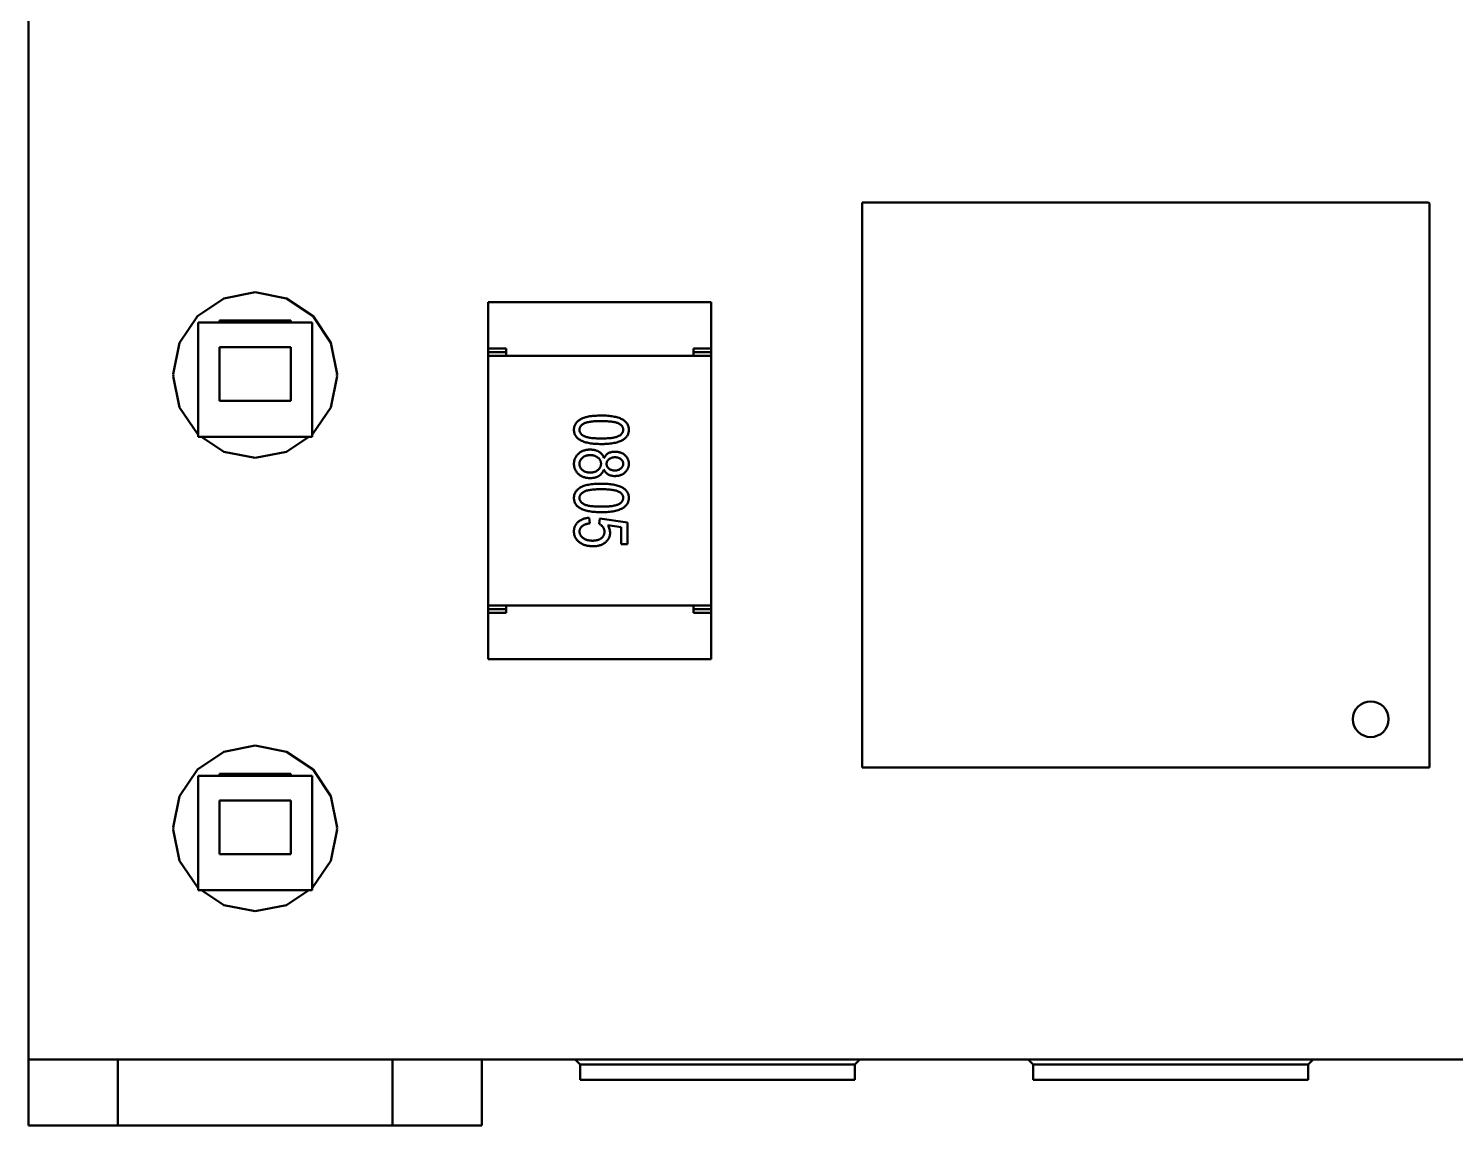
# Model space of a CAD drawing. Header units: inches. Extents: x 5.31 to 11.69, y 3.53 to 7.47.
# Drawn here: x 9.6665 to 9.9813, y 6.2724 to 6.5144 of the extents above; entities that cross this region are included whole.
import ezdxf

# ---------------------------------------------------------------- set-up
doc = ezdxf.new("R2010")
doc.units = ezdxf.units.IN
doc.header["$MEASUREMENT"] = 0
doc.layers.add('Visible (ANSI)', color=7, linetype='Continuous', lineweight=50)

msp = doc.modelspace()

# ---------------------------------------------------------------- linework, layer by layer
at = {"layer": 'Visible (ANSI)'}
for p, q in [((9.6665, 6.28692), (9.6665, 7.08692)), ((9.8504, 6.35137), (9.8504, 6.47598)), ((9.8504, 6.47598), (9.9754, 6.47598)), ((9.9754, 6.47598), (9.9756, 6.47578)), ((9.9756, 6.47578), (9.9756, 6.35137)), ((9.70375, 6.4509), (9.70961, 6.45484)), ((9.70961, 6.45484), (9.7165, 6.45622)), ((9.7165, 6.45622), (9.72343, 6.45484)), ((9.72343, 6.45484), (9.7293, 6.4509)), ((9.76792, 6.454), (9.81713, 6.454)), ((9.76792, 6.454), (9.76792, 6.44376)), ((9.81713, 6.454), (9.81713, 6.44376)), ((9.69981, 6.44504), (9.70375, 6.4509)), ((9.70391, 6.44952), (9.70391, 6.42433)), ((9.7291, 6.44952), (9.70391, 6.44952)), ((9.70864, 6.44995), (9.72439, 6.44995)), ((9.70864, 6.44995), (9.70864, 6.44952)), ((9.72439, 6.44995), (9.72439, 6.44952)), ((9.7291, 6.42433), (9.7291, 6.44952)), ((9.7293, 6.4509), (9.7332, 6.44504)), ((9.69843, 6.43815), (9.69981, 6.44504)), ((9.7332, 6.44504), (9.73457, 6.43815)), ((9.70864, 6.44405), (9.72439, 6.44405)), ((9.70864, 6.44405), (9.70864, 6.43224)), ((9.72439, 6.44405), (9.72439, 6.43224)), ((9.77186, 6.44376), (9.76792, 6.44376)), ((9.76792, 6.44376), (9.76792, 6.44298)), ((9.76792, 6.44298), (9.77186, 6.44298)), ((9.76792, 6.44298), (9.76792, 6.44219)), ((9.76792, 6.44219), (9.81713, 6.44219)), ((9.76792, 6.44219), (9.76792, 6.38707)), ((9.77186, 6.44219), (9.77186, 6.44376)), ((9.77186, 6.44219), (9.8132, 6.44219)), ((9.81713, 6.44376), (9.8132, 6.44376)), ((9.8132, 6.44376), (9.8132, 6.44219)), ((9.8132, 6.44298), (9.81713, 6.44298)), ((9.81713, 6.44376), (9.81713, 6.44298)), ((9.81713, 6.44298), (9.81713, 6.44219)), ((9.81713, 6.44219), (9.81713, 6.38707)), ((9.69847, 6.43795), (9.69843, 6.43815)), ((9.69843, 6.43771), (9.69847, 6.43795)), ((9.69981, 6.43078), (9.69843, 6.43771)), ((9.73457, 6.43771), (9.7332, 6.43078)), ((9.73457, 6.43815), (9.73454, 6.43791)), ((9.73454, 6.43791), (9.73457, 6.43771)), ((9.70864, 6.43224), (9.72439, 6.43224)), ((9.70375, 6.42496), (9.69981, 6.43078)), ((9.7332, 6.43078), (9.72926, 6.42496)), ((9.70391, 6.42485), (9.70375, 6.42496)), ((9.70391, 6.42433), (9.7291, 6.42433)), ((9.70957, 6.42102), (9.70468, 6.42433)), ((9.72833, 6.42433), (9.72343, 6.42102)), ((9.72926, 6.42496), (9.7291, 6.42485)), ((9.7165, 6.41964), (9.70957, 6.42102)), ((9.72343, 6.42102), (9.7165, 6.41964)), ((9.79021, 6.40645), (9.79036, 6.40522)), ((9.79242, 6.40507), (9.79259, 6.40629)), ((9.79259, 6.40629), (9.79865, 6.40537)), ((9.79727, 6.40434), (9.79435, 6.40479)), ((9.79727, 6.40062), (9.79727, 6.40434)), ((9.79865, 6.40537), (9.79865, 6.40062)), ((9.79865, 6.40062), (9.79727, 6.40062)), ((9.76792, 6.38707), (9.81713, 6.38707)), ((9.76792, 6.38707), (9.76792, 6.38628)), ((9.76792, 6.38628), (9.76792, 6.38549)), ((9.76792, 6.38628), (9.77186, 6.38628)), ((9.76792, 6.38549), (9.77186, 6.38549)), ((9.76792, 6.38549), (9.76792, 6.37526)), ((9.77186, 6.38707), (9.8132, 6.38707)), ((9.77186, 6.38549), (9.77186, 6.38707)), ((9.8132, 6.38707), (9.8132, 6.38549)), ((9.8132, 6.38628), (9.81713, 6.38628)), ((9.8132, 6.38549), (9.81713, 6.38549)), ((9.81713, 6.38707), (9.81713, 6.38628)), ((9.81713, 6.38628), (9.81713, 6.38549)), ((9.81713, 6.38549), (9.81713, 6.37526)), ((9.76792, 6.37526), (9.81713, 6.37526)), ((9.70375, 6.3509), (9.70961, 6.35484)), ((9.70961, 6.35484), (9.7165, 6.35622)), ((9.7165, 6.35622), (9.72343, 6.35484)), ((9.72343, 6.35484), (9.7293, 6.3509)), ((9.69981, 6.34504), (9.70375, 6.3509)), ((9.7293, 6.3509), (9.7332, 6.34504)), ((9.9756, 6.35137), (9.8504, 6.35137)), ((9.70391, 6.34952), (9.70391, 6.32433)), ((9.7291, 6.34952), (9.70391, 6.34952)), ((9.70864, 6.34995), (9.72439, 6.34995)), ((9.70864, 6.34995), (9.70864, 6.34952)), ((9.72439, 6.34995), (9.72439, 6.34952)), ((9.7291, 6.32433), (9.7291, 6.34952)), ((9.69843, 6.33815), (9.69981, 6.34504)), ((9.70864, 6.34405), (9.72439, 6.34405)), ((9.70864, 6.34405), (9.70864, 6.33224)), ((9.72439, 6.34405), (9.72439, 6.33224)), ((9.7332, 6.34504), (9.73457, 6.33815)), ((9.69847, 6.33795), (9.69843, 6.33815)), ((9.69843, 6.33771), (9.69847, 6.33795)), ((9.69981, 6.33078), (9.69843, 6.33771)), ((9.73457, 6.33771), (9.7332, 6.33078)), ((9.73457, 6.33815), (9.73454, 6.33791)), ((9.73454, 6.33791), (9.73457, 6.33771)), ((9.70864, 6.33224), (9.72439, 6.33224)), ((9.70375, 6.32496), (9.69981, 6.33078)), ((9.7332, 6.33078), (9.72926, 6.32496)), ((9.70391, 6.32485), (9.70375, 6.32496)), ((9.70391, 6.32433), (9.7291, 6.32433)), ((9.70957, 6.32102), (9.70468, 6.32433)), ((9.72833, 6.32433), (9.72343, 6.32102)), ((9.72926, 6.32496), (9.7291, 6.32485)), ((9.7165, 6.31964), (9.70957, 6.32102)), ((9.72343, 6.32102), (9.7165, 6.31964)), ((10.2665, 6.28692), (9.6665, 6.28692)), ((9.66652, 6.28692), (9.66652, 6.27239)), ((9.68619, 6.28692), (9.68619, 6.28692)), ((9.74682, 6.28692), (9.68619, 6.28692)), ((9.6862, 6.28692), (9.6862, 6.27239)), ((9.74682, 6.28692), (9.74682, 6.28692)), ((9.74683, 6.28692), (9.74683, 6.27239)), ((9.76652, 6.28692), (9.76652, 6.27239)), ((9.78708, 6.28692), (9.7882, 6.28581)), ((9.84883, 6.28581), (9.7882, 6.28581)), ((9.7882, 6.28581), (9.7882, 6.28247)), ((9.84883, 6.28581), (9.84995, 6.28692)), ((9.84883, 6.28247), (9.84883, 6.28581)), ((9.88708, 6.28692), (9.8882, 6.28581)), ((9.94883, 6.28581), (9.8882, 6.28581)), ((9.8882, 6.28581), (9.8882, 6.28247)), ((9.94883, 6.28581), (9.94995, 6.28692)), ((9.94883, 6.28247), (9.94883, 6.28581)), ((9.7882, 6.28247), (9.84883, 6.28247)), ((9.8882, 6.28247), (9.94883, 6.28247)), ((9.6862, 6.27239), (9.66652, 6.27239)), ((9.74683, 6.27239), (9.6862, 6.27239)), ((9.76652, 6.27239), (9.74683, 6.27239))]:
    msp.add_line(p, q, dxfattribs=at)
msp.add_circle((9.96264, 6.36201), 0.00394, dxfattribs=at)
for points, knots in [([(9.78684, 6.42586), (9.78684, 6.42597), (9.78685, 6.42619), (9.78691, 6.42652), (9.78702, 6.42683), (9.78717, 6.42712), (9.78736, 6.4274), (9.7876, 6.42765), (9.78788, 6.4279), (9.7882, 6.42813), (9.78857, 6.42834), (9.78901, 6.42851), (9.78951, 6.42866), (9.79007, 6.42878), (9.79068, 6.42888), (9.79136, 6.42894), (9.79211, 6.42899), (9.79262, 6.42899), (9.79289, 6.42899)], [0, 0, 0, 0, 0.044611, 0.087711, 0.130552, 0.173481, 0.217275, 0.263323, 0.311859, 0.363466, 0.419436, 0.480887, 0.549207, 0.62421, 0.706384, 0.796492, 0.894207, 1, 1, 1, 1]), ([(9.79289, 6.42899), (9.79313, 6.42899), (9.7936, 6.42899), (9.79428, 6.42895), (9.79491, 6.42889), (9.7955, 6.4288), (9.79605, 6.42869), (9.79655, 6.42856), (9.797, 6.42839), (9.79741, 6.42821), (9.79777, 6.428), (9.79809, 6.42776), (9.79835, 6.4275), (9.79858, 6.42722), (9.79875, 6.42691), (9.79887, 6.42657), (9.79894, 6.42621), (9.79895, 6.42597), (9.79895, 6.42584)], [0, 0, 0, 0, 0.095143, 0.184746, 0.268308, 0.346624, 0.419338, 0.487274, 0.550249, 0.609167, 0.663948, 0.715482, 0.764042, 0.810981, 0.856937, 0.902876, 0.950445, 1, 1, 1, 1]), ([(9.79289, 6.4227), (9.79265, 6.42271), (9.79218, 6.42271), (9.79151, 6.42275), (9.79088, 6.42281), (9.79029, 6.4229), (9.78975, 6.42301), (9.78925, 6.42314), (9.78879, 6.4233), (9.78838, 6.42349), (9.78802, 6.4237), (9.7877, 6.42394), (9.78743, 6.42419), (9.78722, 6.42448), (9.78704, 6.42479), (9.78692, 6.42512), (9.78685, 6.42548), (9.78684, 6.42573), (9.78684, 6.42586)], [0, 0, 0, 0, 0.094617, 0.183688, 0.267342, 0.34512, 0.417913, 0.485924, 0.549158, 0.608141, 0.663254, 0.714593, 0.763212, 0.810011, 0.856169, 0.902455, 0.950076, 1, 1, 1, 1]), ([(9.79289, 6.42777), (9.79266, 6.42776), (9.79222, 6.42776), (9.79159, 6.42774), (9.79102, 6.4277), (9.79051, 6.42764), (9.79006, 6.42756), (9.78966, 6.42747), (9.78933, 6.42736), (9.78905, 6.42723), (9.78881, 6.42709), (9.78861, 6.42693), (9.78844, 6.42678), (9.7883, 6.4266), (9.78819, 6.42642), (9.78812, 6.42623), (9.78807, 6.42603), (9.78806, 6.42589), (9.78806, 6.42582)], [0, 0, 0, 0, 0.12068, 0.230534, 0.330955, 0.420812, 0.501127, 0.571349, 0.633225, 0.685899, 0.73311, 0.776437, 0.817339, 0.855487, 0.892133, 0.92769, 0.963462, 1, 1, 1, 1]), ([(9.78806, 6.42582), (9.78806, 6.42575), (9.78807, 6.42562), (9.78812, 6.42543), (9.7882, 6.42525), (9.78831, 6.42507), (9.78845, 6.42491), (9.78862, 6.42475), (9.78882, 6.42461), (9.78906, 6.42446), (9.78934, 6.42434), (9.78968, 6.42423), (9.79007, 6.42413), (9.79053, 6.42406), (9.79104, 6.424), (9.7916, 6.42396), (9.79223, 6.42394), (9.79267, 6.42393), (9.79289, 6.42393)], [0, 0, 0, 0, 0.034756, 0.069205, 0.104064, 0.139956, 0.177737, 0.218428, 0.262562, 0.310338, 0.36425, 0.426142, 0.497403, 0.578435, 0.668625, 0.769099, 0.879511, 1, 1, 1, 1]), ([(9.79773, 6.42589), (9.79772, 6.42596), (9.79772, 6.42609), (9.79767, 6.42628), (9.79759, 6.42646), (9.79748, 6.42663), (9.79734, 6.4268), (9.79717, 6.42695), (9.79696, 6.4271), (9.79673, 6.42724), (9.79644, 6.42737), (9.79611, 6.42747), (9.79571, 6.42756), (9.79526, 6.42764), (9.79475, 6.42769), (9.79418, 6.42774), (9.79356, 6.42776), (9.79312, 6.42776), (9.79289, 6.42777)], [0, 0, 0, 0, 0.034819, 0.06892, 0.103451, 0.13905, 0.177175, 0.21794, 0.261904, 0.309765, 0.363214, 0.425621, 0.496913, 0.577674, 0.668027, 0.768682, 0.879294, 1, 1, 1, 1]), ([(9.79289, 6.42393), (9.79312, 6.42393), (9.79357, 6.42394), (9.7942, 6.42396), (9.79477, 6.424), (9.79528, 6.42406), (9.79573, 6.42414), (9.79613, 6.42423), (9.79646, 6.42434), (9.79674, 6.42447), (9.79697, 6.42461), (9.79718, 6.42476), (9.79734, 6.42493), (9.79748, 6.4251), (9.79759, 6.42528), (9.79767, 6.42548), (9.79772, 6.42568), (9.79772, 6.42582), (9.79773, 6.42589)], [0, 0, 0, 0, 0.120386, 0.230808, 0.330568, 0.420621, 0.500329, 0.570787, 0.632115, 0.684661, 0.731402, 0.774955, 0.815745, 0.853801, 0.890717, 0.92673, 0.963134, 1, 1, 1, 1]), ([(9.79895, 6.42584), (9.79895, 6.42573), (9.79894, 6.42551), (9.79888, 6.42519), (9.79878, 6.42489), (9.79865, 6.4246), (9.79847, 6.42434), (9.79825, 6.42409), (9.798, 6.42387), (9.79781, 6.42374), (9.79771, 6.42367)], [0, 0, 0, 0, 0.128045, 0.251451, 0.371573, 0.490412, 0.610201, 0.733809, 0.863176, 1, 1, 1, 1]), ([(9.79771, 6.42367), (9.79757, 6.42359), (9.7973, 6.42343), (9.79683, 6.42323), (9.79631, 6.42307), (9.79574, 6.42293), (9.7951, 6.42283), (9.79442, 6.42276), (9.79367, 6.42271), (9.79316, 6.42271), (9.79289, 6.4227)], [0, 0, 0, 0, 0.093218, 0.193857, 0.303162, 0.4216, 0.550536, 0.68926, 0.838973, 1, 1, 1, 1]), ([(9.78684, 6.41833), (9.78684, 6.41844), (9.78685, 6.41865), (9.78689, 6.41897), (9.78697, 6.41928), (9.78708, 6.41957), (9.78722, 6.41984), (9.7874, 6.4201), (9.7876, 6.42035), (9.78783, 6.42058), (9.78809, 6.42079), (9.78837, 6.42097), (9.78867, 6.42113), (9.78899, 6.42126), (9.78933, 6.42136), (9.78969, 6.42143), (9.79007, 6.42147), (9.79033, 6.42148), (9.79046, 6.42148)], [0, 0, 0, 0, 0.061561, 0.120976, 0.179004, 0.236102, 0.293687, 0.351515, 0.410729, 0.472161, 0.534227, 0.596385, 0.658759, 0.722545, 0.787965, 0.855593, 0.926441, 1, 1, 1, 1]), ([(9.79046, 6.42025), (9.79038, 6.42025), (9.7902, 6.42024), (9.78995, 6.42022), (9.78971, 6.42018), (9.78949, 6.42011), (9.78928, 6.42003), (9.78908, 6.41994), (9.78889, 6.41982), (9.78872, 6.41969), (9.78857, 6.41954), (9.78843, 6.41939), (9.78832, 6.41923), (9.78822, 6.41906), (9.78815, 6.41889), (9.7881, 6.41871), (9.78807, 6.41852), (9.78806, 6.41839), (9.78806, 6.41833)], [0, 0, 0, 0, 0.076872, 0.150603, 0.220876, 0.288316, 0.353952, 0.418604, 0.481972, 0.545248, 0.606994, 0.665861, 0.723421, 0.778433, 0.833552, 0.888138, 0.943362, 1, 1, 1, 1]), ([(9.79046, 6.42148), (9.79056, 6.42148), (9.79075, 6.42147), (9.79102, 6.42145), (9.79129, 6.42141), (9.79154, 6.42135), (9.79178, 6.42129), (9.79201, 6.4212), (9.79222, 6.4211), (9.79242, 6.42098), (9.79261, 6.42085), (9.79278, 6.4207), (9.79293, 6.42055), (9.79307, 6.42038), (9.7932, 6.4202), (9.7933, 6.42), (9.7934, 6.4198), (9.79344, 6.41965), (9.79347, 6.41958)], [0, 0, 0, 0, 0.075678, 0.148475, 0.218687, 0.285894, 0.350395, 0.41333, 0.475132, 0.535396, 0.59507, 0.653191, 0.710225, 0.767064, 0.824126, 0.882062, 0.940277, 1, 1, 1, 1]), ([(9.79282, 6.41836), (9.79282, 6.41842), (9.79281, 6.41855), (9.79278, 6.41874), (9.79273, 6.41892), (9.79266, 6.41909), (9.79256, 6.41925), (9.79245, 6.41941), (9.79231, 6.41956), (9.79216, 6.4197), (9.79199, 6.41983), (9.79181, 6.41995), (9.79161, 6.42004), (9.79141, 6.42011), (9.79119, 6.42018), (9.79096, 6.42022), (9.79071, 6.42024), (9.79055, 6.42025), (9.79046, 6.42025)], [0, 0, 0, 0, 0.057717, 0.113994, 0.168938, 0.224179, 0.279969, 0.337633, 0.397092, 0.459042, 0.522526, 0.586122, 0.650102, 0.715407, 0.782763, 0.852275, 0.924507, 1, 1, 1, 1]), ([(9.79347, 6.41958), (9.79353, 6.41969), (9.79364, 6.41992), (9.79385, 6.42021), (9.79411, 6.42046), (9.79439, 6.42067), (9.79472, 6.42082), (9.79508, 6.42094), (9.79548, 6.42101), (9.79576, 6.42101), (9.7959, 6.42102)], [0, 0, 0, 0, 0.126038, 0.245902, 0.362707, 0.479405, 0.598603, 0.72328, 0.856181, 1, 1, 1, 1]), ([(9.79593, 6.41979), (9.7958, 6.41979), (9.79553, 6.41978), (9.79516, 6.4197), (9.79483, 6.41956), (9.79455, 6.41938), (9.79433, 6.41915), (9.79416, 6.4189), (9.79406, 6.41862), (9.79405, 6.41843), (9.79404, 6.41833)], [0, 0, 0, 0, 0.153976, 0.294621, 0.425953, 0.551063, 0.669884, 0.780297, 0.888858, 1, 1, 1, 1]), ([(9.7959, 6.42102), (9.79601, 6.42102), (9.79623, 6.42101), (9.79654, 6.42097), (9.79684, 6.42091), (9.79713, 6.42083), (9.79739, 6.42072), (9.79765, 6.4206), (9.79788, 6.42044), (9.7981, 6.42026), (9.7983, 6.42007), (9.79848, 6.41986), (9.79862, 6.41964), (9.79874, 6.4194), (9.79884, 6.41915), (9.79891, 6.41889), (9.79894, 6.41862), (9.79895, 6.41844), (9.79895, 6.41835)], [0, 0, 0, 0, 0.072846, 0.142402, 0.209648, 0.274428, 0.337612, 0.399897, 0.462372, 0.524655, 0.586203, 0.645776, 0.704007, 0.762043, 0.819649, 0.877995, 0.938199, 1, 1, 1, 1]), ([(9.79773, 6.41834), (9.79772, 6.41844), (9.79771, 6.41863), (9.79761, 6.4189), (9.79744, 6.41915), (9.79722, 6.41937), (9.79695, 6.41956), (9.79664, 6.41969), (9.7963, 6.41978), (9.79606, 6.41979), (9.79593, 6.41979)], [0, 0, 0, 0, 0.113035, 0.223528, 0.337813, 0.462305, 0.59089, 0.720496, 0.855415, 1, 1, 1, 1]), ([(9.79042, 6.41519), (9.79029, 6.41519), (9.79004, 6.4152), (9.78967, 6.41524), (9.78932, 6.41531), (9.78898, 6.41541), (9.78867, 6.41554), (9.78837, 6.41569), (9.78809, 6.41587), (9.78783, 6.41609), (9.7876, 6.41632), (9.7874, 6.41656), (9.78722, 6.41682), (9.78708, 6.4171), (9.78697, 6.41739), (9.78689, 6.41769), (9.78685, 6.418), (9.78684, 6.41822), (9.78684, 6.41833)], [0, 0, 0, 0, 0.072484, 0.14219, 0.209248, 0.274448, 0.338026, 0.400407, 0.463046, 0.525723, 0.587759, 0.647207, 0.705604, 0.763355, 0.821014, 0.879179, 0.938732, 1, 1, 1, 1]), ([(9.78806, 6.41833), (9.78806, 6.41826), (9.78807, 6.41813), (9.7881, 6.41794), (9.78815, 6.41776), (9.78822, 6.41759), (9.78831, 6.41742), (9.78842, 6.41726), (9.78855, 6.41711), (9.7887, 6.41697), (9.78887, 6.41684), (9.78905, 6.41672), (9.78924, 6.41663), (9.78945, 6.41655), (9.78967, 6.41649), (9.78991, 6.41644), (9.79016, 6.41642), (9.79033, 6.41642), (9.79042, 6.41642)], [0, 0, 0, 0, 0.058069, 0.114001, 0.169772, 0.224675, 0.280054, 0.336957, 0.395113, 0.456649, 0.519182, 0.582166, 0.645754, 0.710908, 0.778341, 0.84895, 0.92285, 1, 1, 1, 1]), ([(9.79042, 6.41642), (9.7905, 6.41642), (9.79068, 6.41642), (9.79093, 6.41645), (9.79117, 6.41649), (9.79139, 6.41656), (9.7916, 6.41663), (9.7918, 6.41673), (9.79199, 6.41685), (9.79216, 6.41699), (9.79231, 6.41713), (9.79245, 6.41728), (9.79256, 6.41745), (9.79266, 6.41761), (9.79273, 6.41779), (9.79278, 6.41797), (9.79281, 6.41816), (9.79282, 6.41829), (9.79282, 6.41836)], [0, 0, 0, 0, 0.076616, 0.150102, 0.220269, 0.287484, 0.352902, 0.417338, 0.480866, 0.543808, 0.605855, 0.665048, 0.722014, 0.777789, 0.832724, 0.887128, 0.942856, 1, 1, 1, 1]), ([(9.79347, 6.41707), (9.79344, 6.417), (9.79338, 6.41685), (9.79327, 6.41664), (9.79315, 6.41645), (9.79302, 6.41627), (9.79287, 6.4161), (9.79271, 6.41594), (9.79253, 6.4158), (9.79235, 6.41567), (9.79215, 6.41556), (9.79193, 6.41546), (9.79171, 6.41537), (9.79147, 6.41531), (9.79123, 6.41525), (9.79097, 6.41522), (9.7907, 6.41519), (9.79051, 6.41519), (9.79042, 6.41519)], [0, 0, 0, 0, 0.062407, 0.123581, 0.183031, 0.241488, 0.299476, 0.357777, 0.416397, 0.475293, 0.535175, 0.596373, 0.658433, 0.722087, 0.787866, 0.856053, 0.92628, 1, 1, 1, 1]), ([(9.79585, 6.41565), (9.79571, 6.41565), (9.79545, 6.41566), (9.79506, 6.41573), (9.79471, 6.41584), (9.79439, 6.41599), (9.79411, 6.4162), (9.79386, 6.41644), (9.79364, 6.41674), (9.79353, 6.41696), (9.79347, 6.41707)], [0, 0, 0, 0, 0.140786, 0.271192, 0.394821, 0.513668, 0.63025, 0.748635, 0.870539, 1, 1, 1, 1]), ([(9.79404, 6.41833), (9.79405, 6.41823), (9.79406, 6.41804), (9.79416, 6.41776), (9.79432, 6.41751), (9.79455, 6.41729), (9.79482, 6.4171), (9.79513, 6.41697), (9.79548, 6.41689), (9.79573, 6.41688), (9.79585, 6.41688)], [0, 0, 0, 0, 0.113009, 0.223447, 0.335763, 0.457241, 0.58422, 0.714811, 0.851998, 1, 1, 1, 1]), ([(9.79895, 6.41835), (9.79895, 6.41825), (9.79894, 6.41806), (9.7989, 6.41779), (9.79884, 6.41753), (9.79874, 6.41728), (9.79862, 6.41704), (9.79847, 6.41682), (9.79829, 6.41661), (9.79809, 6.41641), (9.79786, 6.41624), (9.79762, 6.41608), (9.79737, 6.41594), (9.79709, 6.41584), (9.79681, 6.41575), (9.7965, 6.41569), (9.79618, 6.41566), (9.79596, 6.41565), (9.79585, 6.41565)], [0, 0, 0, 0, 0.061579, 0.121651, 0.1798, 0.237202, 0.29478, 0.353325, 0.412516, 0.474434, 0.537108, 0.599269, 0.66175, 0.725142, 0.790291, 0.857751, 0.927508, 1, 1, 1, 1]), ([(9.79585, 6.41688), (9.79599, 6.41688), (9.79624, 6.41689), (9.7966, 6.41697), (9.79692, 6.41711), (9.7972, 6.4173), (9.79743, 6.41753), (9.7976, 6.41778), (9.79771, 6.41805), (9.79772, 6.41824), (9.79773, 6.41834)], [0, 0, 0, 0, 0.14938, 0.288273, 0.418943, 0.547753, 0.670497, 0.782664, 0.890203, 1, 1, 1, 1]), ([(9.78684, 6.41082), (9.78684, 6.41094), (9.78685, 6.41116), (9.78691, 6.41148), (9.78702, 6.41179), (9.78717, 6.41209), (9.78736, 6.41236), (9.7876, 6.41262), (9.78788, 6.41287), (9.7882, 6.4131), (9.78857, 6.4133), (9.78901, 6.41348), (9.78951, 6.41363), (9.79007, 6.41375), (9.79068, 6.41385), (9.79136, 6.41391), (9.79211, 6.41395), (9.79262, 6.41396), (9.79289, 6.41396)], [0, 0, 0, 0, 0.044611, 0.087711, 0.130552, 0.173481, 0.217275, 0.263323, 0.311859, 0.363466, 0.419436, 0.480887, 0.549207, 0.62421, 0.706384, 0.796492, 0.894207, 1, 1, 1, 1]), ([(9.79289, 6.41396), (9.79313, 6.41396), (9.7936, 6.41396), (9.79428, 6.41392), (9.79491, 6.41386), (9.7955, 6.41377), (9.79605, 6.41366), (9.79655, 6.41352), (9.797, 6.41336), (9.79741, 6.41318), (9.79777, 6.41296), (9.79809, 6.41273), (9.79835, 6.41247), (9.79858, 6.41218), (9.79875, 6.41187), (9.79887, 6.41154), (9.79894, 6.41118), (9.79895, 6.41094), (9.79895, 6.41081)], [0, 0, 0, 0, 0.095143, 0.184746, 0.268308, 0.346624, 0.419338, 0.487274, 0.550249, 0.609167, 0.663948, 0.715482, 0.764042, 0.810981, 0.856937, 0.902876, 0.950445, 1, 1, 1, 1]), ([(9.79289, 6.40767), (9.79265, 6.40767), (9.79218, 6.40768), (9.79151, 6.40772), (9.79088, 6.40778), (9.79029, 6.40786), (9.78975, 6.40798), (9.78925, 6.40811), (9.78879, 6.40827), (9.78838, 6.40846), (9.78802, 6.40867), (9.7877, 6.4089), (9.78743, 6.40916), (9.78722, 6.40945), (9.78704, 6.40976), (9.78692, 6.41009), (9.78685, 6.41045), (9.78684, 6.4107), (9.78684, 6.41082)], [0, 0, 0, 0, 0.094617, 0.183688, 0.267342, 0.34512, 0.417913, 0.485924, 0.549158, 0.608141, 0.663254, 0.714593, 0.763212, 0.810011, 0.856169, 0.902455, 0.950076, 1, 1, 1, 1]), ([(9.79289, 6.41273), (9.79266, 6.41273), (9.79222, 6.41273), (9.79159, 6.41271), (9.79102, 6.41266), (9.79051, 6.4126), (9.79006, 6.41253), (9.78966, 6.41244), (9.78933, 6.41233), (9.78905, 6.4122), (9.78881, 6.41205), (9.78861, 6.4119), (9.78844, 6.41174), (9.7883, 6.41157), (9.78819, 6.41139), (9.78812, 6.4112), (9.78807, 6.411), (9.78806, 6.41086), (9.78806, 6.41079)], [0, 0, 0, 0, 0.12068, 0.230534, 0.330955, 0.420812, 0.501127, 0.571349, 0.633225, 0.685899, 0.73311, 0.776437, 0.817339, 0.855487, 0.892133, 0.92769, 0.963462, 1, 1, 1, 1]), ([(9.78806, 6.41079), (9.78806, 6.41072), (9.78807, 6.41059), (9.78812, 6.4104), (9.7882, 6.41022), (9.78831, 6.41004), (9.78845, 6.40988), (9.78862, 6.40972), (9.78882, 6.40957), (9.78906, 6.40943), (9.78934, 6.4093), (9.78968, 6.40919), (9.79007, 6.4091), (9.79053, 6.40903), (9.79104, 6.40897), (9.7916, 6.40893), (9.79223, 6.40891), (9.79267, 6.4089), (9.79289, 6.4089)], [0, 0, 0, 0, 0.034756, 0.069205, 0.104064, 0.139956, 0.177737, 0.218428, 0.262562, 0.310338, 0.36425, 0.426142, 0.497403, 0.578435, 0.668625, 0.769099, 0.879511, 1, 1, 1, 1]), ([(9.79773, 6.41086), (9.79772, 6.41093), (9.79772, 6.41106), (9.79767, 6.41125), (9.79759, 6.41143), (9.79748, 6.4116), (9.79734, 6.41176), (9.79717, 6.41192), (9.79696, 6.41207), (9.79673, 6.41221), (9.79644, 6.41233), (9.79611, 6.41244), (9.79571, 6.41253), (9.79526, 6.41261), (9.79475, 6.41266), (9.79418, 6.41271), (9.79356, 6.41273), (9.79312, 6.41273), (9.79289, 6.41273)], [0, 0, 0, 0, 0.034819, 0.06892, 0.103451, 0.13905, 0.177175, 0.21794, 0.261904, 0.309765, 0.363214, 0.425621, 0.496913, 0.577674, 0.668027, 0.768682, 0.879294, 1, 1, 1, 1]), ([(9.79289, 6.4089), (9.79312, 6.4089), (9.79357, 6.40891), (9.7942, 6.40893), (9.79477, 6.40897), (9.79528, 6.40903), (9.79573, 6.40911), (9.79613, 6.4092), (9.79646, 6.40931), (9.79674, 6.40944), (9.79697, 6.40958), (9.79718, 6.40973), (9.79734, 6.40989), (9.79748, 6.41007), (9.79759, 6.41025), (9.79767, 6.41044), (9.79772, 6.41065), (9.79772, 6.41079), (9.79773, 6.41086)], [0, 0, 0, 0, 0.120386, 0.230808, 0.330568, 0.420621, 0.500329, 0.570787, 0.632115, 0.684661, 0.731402, 0.774955, 0.815745, 0.853801, 0.890717, 0.92673, 0.963134, 1, 1, 1, 1]), ([(9.79895, 6.41081), (9.79895, 6.4107), (9.79894, 6.41048), (9.79888, 6.41016), (9.79878, 6.40985), (9.79865, 6.40957), (9.79847, 6.40931), (9.79825, 6.40906), (9.798, 6.40883), (9.79781, 6.4087), (9.79771, 6.40864)], [0, 0, 0, 0, 0.128045, 0.251451, 0.371573, 0.490412, 0.610201, 0.733809, 0.863176, 1, 1, 1, 1]), ([(9.79771, 6.40864), (9.79757, 6.40856), (9.7973, 6.4084), (9.79683, 6.4082), (9.79631, 6.40804), (9.79574, 6.4079), (9.7951, 6.4078), (9.79442, 6.40772), (9.79367, 6.40768), (9.79316, 6.40768), (9.79289, 6.40767)], [0, 0, 0, 0, 0.093218, 0.193857, 0.303162, 0.4216, 0.550536, 0.68926, 0.838973, 1, 1, 1, 1]), ([(9.78684, 6.4034), (9.78684, 6.4035), (9.78684, 6.4037), (9.78688, 6.40399), (9.78695, 6.40427), (9.78705, 6.40454), (9.78718, 6.40479), (9.78734, 6.40504), (9.78752, 6.40527), (9.78773, 6.40549), (9.78796, 6.40569), (9.78822, 6.40586), (9.7885, 6.40602), (9.7888, 6.40615), (9.78912, 6.40626), (9.78946, 6.40635), (9.78983, 6.40641), (9.79008, 6.40643), (9.79021, 6.40645)], [0, 0, 0, 0, 0.059912, 0.117945, 0.174735, 0.230936, 0.287224, 0.344014, 0.402168, 0.461963, 0.523266, 0.585056, 0.64821, 0.713072, 0.780208, 0.849785, 0.923108, 1, 1, 1, 1]), ([(9.79036, 6.40522), (9.79027, 6.40521), (9.79009, 6.40518), (9.78982, 6.40513), (9.78958, 6.40507), (9.78935, 6.40499), (9.78914, 6.40491), (9.78895, 6.40481), (9.78878, 6.4047), (9.78863, 6.40458), (9.7885, 6.40445), (9.78838, 6.40432), (9.78828, 6.40418), (9.7882, 6.40404), (9.78814, 6.40389), (9.7881, 6.40373), (9.78807, 6.40357), (9.78806, 6.40347), (9.78806, 6.40341)], [0, 0, 0, 0, 0.088201, 0.171889, 0.250417, 0.324495, 0.394455, 0.460855, 0.523566, 0.583569, 0.64109, 0.696114, 0.748063, 0.799512, 0.849668, 0.899266, 0.949183, 1, 1, 1, 1]), ([(9.79358, 6.40338), (9.79358, 6.40347), (9.79357, 6.40363), (9.79351, 6.40389), (9.79341, 6.40413), (9.79328, 6.40436), (9.79311, 6.40457), (9.79291, 6.40476), (9.79268, 6.40493), (9.79251, 6.40502), (9.79242, 6.40507)], [0, 0, 0, 0, 0.117922, 0.235243, 0.355137, 0.478426, 0.604034, 0.731147, 0.862946, 1, 1, 1, 1]), ([(9.79435, 6.40479), (9.79442, 6.40465), (9.79456, 6.40438), (9.79471, 6.40394), (9.7948, 6.40349), (9.79481, 6.40319), (9.79481, 6.40304)], [0, 0, 0, 0, 0.254405, 0.503488, 0.750493, 1, 1, 1, 1]), ([(9.79101, 6.40016), (9.79087, 6.40016), (9.79059, 6.40017), (9.79018, 6.40021), (9.78979, 6.40028), (9.78941, 6.40037), (9.78905, 6.40049), (9.7887, 6.40065), (9.78837, 6.40083), (9.78806, 6.40103), (9.78778, 6.40126), (9.78752, 6.40151), (9.78731, 6.40178), (9.78714, 6.40206), (9.787, 6.40237), (9.7869, 6.4027), (9.78685, 6.40304), (9.78684, 6.40328), (9.78684, 6.4034)], [0, 0, 0, 0, 0.071521, 0.140909, 0.208148, 0.273948, 0.338678, 0.402514, 0.466303, 0.529947, 0.59236, 0.651807, 0.709655, 0.766143, 0.822514, 0.879698, 0.938588, 1, 1, 1, 1]), ([(9.78806, 6.40341), (9.78806, 6.40334), (9.78807, 6.40321), (9.78811, 6.40301), (9.78817, 6.40282), (9.78825, 6.40264), (9.78836, 6.40246), (9.7885, 6.40229), (9.78865, 6.40213), (9.78883, 6.40198), (9.78903, 6.40184), (9.78926, 6.40172), (9.78949, 6.40161), (9.78975, 6.40153), (9.79002, 6.40146), (9.79031, 6.40142), (9.79062, 6.40139), (9.79083, 6.40139), (9.79094, 6.40138)], [0, 0, 0, 0, 0.052097, 0.103102, 0.153801, 0.205254, 0.257724, 0.312193, 0.369736, 0.430062, 0.492868, 0.556935, 0.622975, 0.69147, 0.76315, 0.838092, 0.916752, 1, 1, 1, 1]), ([(9.79094, 6.40138), (9.79104, 6.40139), (9.79124, 6.40139), (9.79153, 6.40142), (9.7918, 6.40146), (9.79206, 6.40152), (9.79229, 6.4016), (9.79251, 6.4017), (9.79271, 6.40181), (9.79289, 6.40195), (9.79306, 6.40209), (9.7932, 6.40225), (9.79332, 6.40242), (9.79342, 6.40259), (9.79349, 6.40278), (9.79355, 6.40297), (9.79358, 6.40317), (9.79358, 6.40331), (9.79358, 6.40338)], [0, 0, 0, 0, 0.082003, 0.159772, 0.233618, 0.303428, 0.370373, 0.434524, 0.496402, 0.557327, 0.616283, 0.672504, 0.727497, 0.780969, 0.834539, 0.88826, 0.943116, 1, 1, 1, 1]), ([(9.79481, 6.40304), (9.79481, 6.40294), (9.7948, 6.40275), (9.79475, 6.40247), (9.79467, 6.40221), (9.79456, 6.40195), (9.79441, 6.4017), (9.79423, 6.40146), (9.79403, 6.40123), (9.79378, 6.40101), (9.79352, 6.40081), (9.79322, 6.40063), (9.79291, 6.40049), (9.79257, 6.40037), (9.79221, 6.40027), (9.79183, 6.4002), (9.79143, 6.40017), (9.79115, 6.40016), (9.79101, 6.40016)], [0, 0, 0, 0, 0.053814, 0.106953, 0.15923, 0.211988, 0.266417, 0.321946, 0.380432, 0.441804, 0.505005, 0.5688, 0.634227, 0.701337, 0.770983, 0.843866, 0.92005, 1, 1, 1, 1])]:
    msp.add_open_spline(points, degree=3, knots=knots, dxfattribs=at)

doc.saveas('drawing.dxf')
